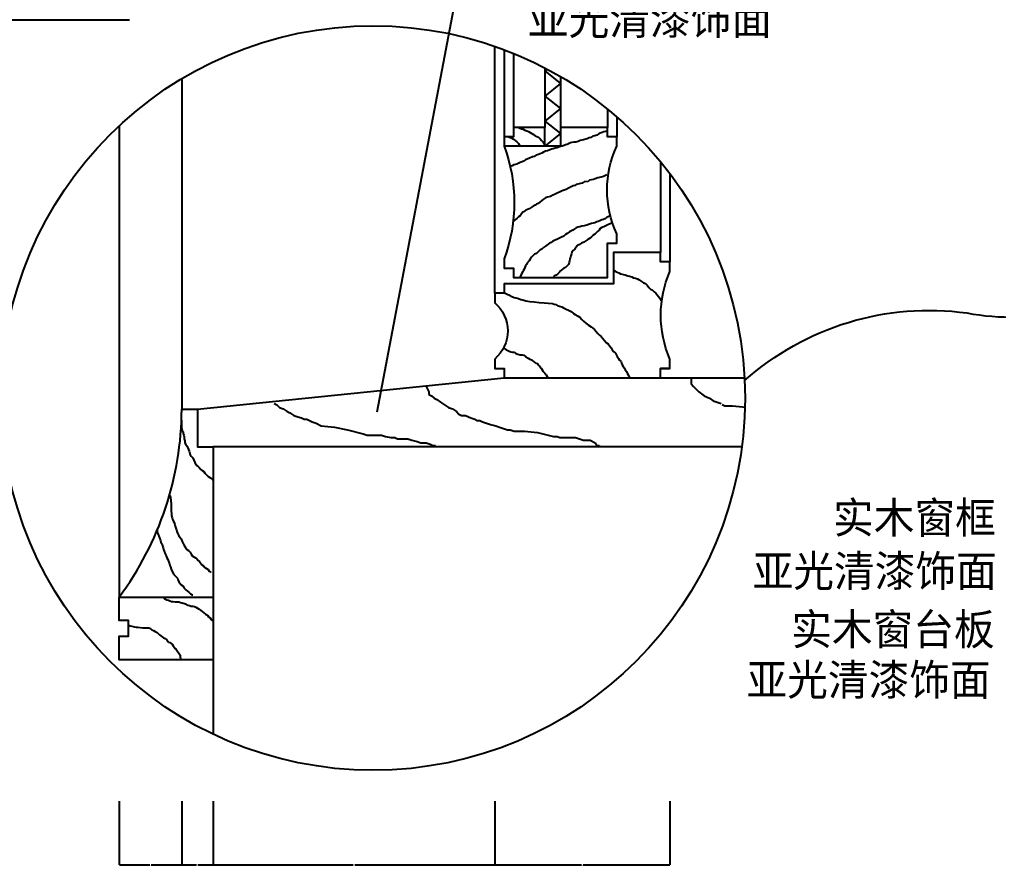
# Model space of a CAD drawing. Header units: metres. Extents: x 4 to 3597, y 195 to 4697.
# Drawn here: x 1349 to 2600, y 195 to 1276 of the extents above; entities that cross this region are included whole.
import ezdxf

# ---------------------------------------------------------------- set-up
doc = ezdxf.new("R2010")
doc.units = ezdxf.units.M
for name, color, linetype in [('2', 2, 'Continuous'), ('3', 3, 'Continuous'), ('4', 4, 'Continuous'), ('7', 7, 'Continuous'), ('BH', 3, 'Continuous'), ('DIM', 3, 'Continuous'), ('TEXT', 3, 'Continuous')]:
    doc.layers.add(name, color=color, linetype=linetype)
doc.dimstyles.get("Standard").update_dxf_attribs({"dimtxt": 2.5, "dimasz": 2.5, "dimexe": 1.25, "dimexo": 0.625, "dimtad": 1, "dimcen": 2.5, "dimazin": 3, "dimtfac": 1, "dimtmove": 0, "dimatfit": 3})

# ---------------------------------------------------------------- blocks, each defined once
blk = doc.blocks.new('*D37')
for p, q in [((1955.89, 277.52), (1955.89, 195.94)), ((2179.89, 277.52), (2179.89, 195.94)), ((1956.14, 195.94), (2066.89, 195.94)), ((2068.89, 195.94), (2179.64, 195.94))]:
    blk.add_line(p, q)
at = {"layer": 'Defpoints'}
for p in [(1955.89, 277.52), (2179.89, 277.52), (1955.89, 195.94)]:
    blk.add_point(p, dxfattribs=at)
at = {"layer": 'DIM', "insert": (2067.89, 195.94), "char_height": 1, "attachment_point": 5}
blk.add_mtext('56', dxfattribs=at)
blk = doc.blocks.new('*D44')
for p, q in [((1595.89, 277.52), (1595.89, 195.94)), ((1955.89, 277.52), (1955.89, 195.94)), ((1596.14, 195.94), (1774.89, 195.94)), ((1776.89, 195.94), (1955.64, 195.94))]:
    blk.add_line(p, q)
at = {"layer": 'Defpoints'}
for p in [(1595.89, 277.52), (1955.89, 277.52), (1595.89, 195.94)]:
    blk.add_point(p, dxfattribs=at)
at = {"layer": 'DIM', "insert": (1775.89, 195.94), "char_height": 1, "attachment_point": 5}
blk.add_mtext('80', dxfattribs=at)
blk = doc.blocks.new('*D45')
for p, q in [((1555.89, 277.52), (1555.89, 195.94)), ((1595.89, 277.52), (1595.89, 195.94)), ((1556.14, 195.94), (1574.89, 195.94)), ((1576.89, 195.94), (1595.64, 195.94))]:
    blk.add_line(p, q)
at = {"layer": 'Defpoints'}
for p in [(1555.89, 277.52), (1595.89, 277.52), (1555.89, 195.94)]:
    blk.add_point(p, dxfattribs=at)
at = {"layer": 'DIM', "insert": (1575.89, 195.94), "char_height": 1, "attachment_point": 5}
blk.add_mtext('10', dxfattribs=at)
blk = doc.blocks.new('*D46')
for p, q in [((1475.89, 277.52), (1475.89, 195.94)), ((1555.89, 277.52), (1555.89, 195.94)), ((1476.14, 195.94), (1514.89, 195.94)), ((1516.89, 195.94), (1555.64, 195.94))]:
    blk.add_line(p, q)
at = {"layer": 'Defpoints'}
for p in [(1475.89, 277.52), (1555.89, 277.52), (1475.89, 195.94)]:
    blk.add_point(p, dxfattribs=at)
at = {"layer": 'DIM', "insert": (1515.89, 195.94), "char_height": 1, "attachment_point": 5}
blk.add_mtext('20', dxfattribs=at)

msp = doc.modelspace()

# ---------------------------------------------------------------- hatches: boundary and pattern name
at = {"layer": 'BH'}
h = msp.add_hatch(dxfattribs=at)
h.set_pattern_fill('AR-CONC', scale=20)
h.paths.add_polyline_path([(2271.71, 730.04), (1595.89, 730.04), (1595.89, 362.97, 0.51)])
h = msp.add_hatch(dxfattribs=at)
h.set_pattern_fill('ANSI31', scale=1000)
h.paths.add_polyline_path([(1595.89, 730.04), (1595.89, 362.97, 0.51), (2271.71, 730.04)])

# ---------------------------------------------------------------- linework, layer by layer
at = {"layer": '2'}
msp.add_lwpolyline([(2271.71, 730.04), (1595.89, 730.04), (1595.89, 362.97)], dxfattribs=at)
at = {"layer": '3'}
for p, q in [((1979.89, 1232.57), (1979.89, 1138.04)), ((2099.89, 1161.54), (2099.89, 1138.04)), ((2167.89, 1093.92), (2167.89, 978.04))]:
    msp.add_line(p, q, dxfattribs=at)
at = {"layer": '4'}
for p, q in [((1955.89, 926.04), (1955.89, 1241.62)), ((1555.89, 1200.17), (1555.89, 778.04)), ((1475.89, 1139.94), (1475.89, 538.04)), ((2179.89, 1078.67), (2179.89, 966.04)), ((1475.89, 538.04), (1595.89, 538.04))]:
    msp.add_line(p, q, dxfattribs=at)
for points in [[(2019.89, 1114.04), (2019.89, 1138.04), (1979.89, 1138.04), (1979.89, 1126.04), (1967.89, 1126.04), (1967.89, 1114.04, -0.18), (1967.89, 970.04), (1967.89, 958.04), (1979.89, 958.04), (1979.89, 958.04), (1979.89, 946.04), (2099.89, 946.04), (2099.89, 990.04), (2111.89, 990.04), (2111.89, 1002.04, -0.22), (2111.89, 1114.04), (2111.89, 1126.04), (2099.89, 1126.04), (2099.89, 1138.04), (2039.89, 1138.04), (2039.89, 1114.04), (1967.89, 1114.04)], [(2179.89, 830.04), (2167.89, 830.04), (2179.89, 830.04), (2179.89, 842.04, -0.21), (2179.89, 954.04), (2179.89, 966.04), (2167.89, 966.04), (2167.89, 978.04), (2107.89, 978.04), (2107.89, 938.04), (1967.89, 938.04), (1967.89, 926.04), (1955.89, 926.04), (1955.89, 914.04, -0.46), (1955.89, 842.04), (1955.89, 830.04), (1967.89, 830.04), (1967.89, 830.04), (1967.89, 818.04), (2167.89, 818.04), (2167.89, 830.04)], [(1595.89, 458.04), (1475.89, 458.04), (1475.89, 488.04), (1487.89, 488.04), (1487.89, 508.04), (1475.89, 508.04), (1475.89, 538.04, 0.16), (1555.89, 778.04), (1575.89, 778.04), (1575.89, 730.04), (1595.89, 730.04)]]:
    msp.add_lwpolyline(points, format="xyb", dxfattribs=at)
msp.add_lwpolyline([(1575.89, 778.04), (1967.89, 818.04), (2275.11, 818.04)], dxfattribs=at)
at = {"layer": '7'}
for p, q in [((1967.89, 1237.28), (1967.89, 1126.04)), ((2019.89, 1214.05), (2019.89, 1138.04)), ((2039.89, 1203.02), (2039.89, 1138.04)), ((2111.89, 1151.48), (2111.89, 1126.04))]:
    msp.add_line(p, q, dxfattribs=at)
at = {"layer": 'BH'}
for p, q in [((1973.66, 1126.02), (1975.75, 1124.91)), ((1985.95, 1138.05), (1988.16, 1137.07)), ((1988.16, 1137.07), (1990.25, 1136.21)), ((1990.25, 1136.21), (1992.34, 1135.6)), ((1992.34, 1135.6), (1994.55, 1134.49)), ((1994.55, 1134.49), (1996.89, 1133.38)), ((1996.89, 1133.38), (1998.98, 1132.52)), ((1998.98, 1132.52), (2001.19, 1131.42)), ((2001.19, 1131.42), (2003.28, 1130.31)), ((2003.28, 1130.31), (2005.49, 1129.09)), ((2005.49, 1129.09), (2007.58, 1127.37)), ((2007.58, 1127.37), (2009.67, 1126.26)), ((2009.67, 1126.26), (2011.88, 1125.28)), ((2081.21, 1126.57), (2078.69, 1125.06)), ((2083.72, 1127.07), (2081.21, 1126.57)), ((2086.23, 1128.07), (2083.72, 1127.07)), ((2088.74, 1129.58), (2086.23, 1128.07)), ((2090.75, 1130.58), (2088.74, 1129.58)), ((2093.26, 1131.59), (2090.75, 1130.58)), ((2095.27, 1132.09), (2093.26, 1131.59)), ((2097.27, 1132.59), (2095.27, 1132.09)), ((2099.28, 1133.09), (2097.27, 1132.59)), ((1975.75, 1124.91), (1977.96, 1124.17)), ((1977.96, 1124.17), (1980.05, 1122.82)), ((1980.05, 1122.82), (1982.14, 1121.1)), ((1982.14, 1121.1), (1984.35, 1119.51)), ((1984.35, 1119.51), (1986.07, 1117.3)), ((1986.07, 1117.3), (1987.42, 1115.21)), ((1987.42, 1115.21), (1988.16, 1114.35)), ((2011.88, 1125.28), (2013.97, 1123.31)), ((2013.97, 1123.31), (2015.69, 1121.1)), ((2015.69, 1121.1), (2017.66, 1119.01)), ((2017.66, 1119.01), (2019.25, 1116.93)), ((2019.25, 1116.93), (2019.87, 1116.07)), ((2040.03, 1113.52), (2037.52, 1112.52)), ((2042.04, 1114.02), (2040.03, 1113.52)), ((2044.55, 1115.03), (2042.04, 1114.02)), ((2046.56, 1115.53), (2044.55, 1115.03)), ((2048.56, 1116.03), (2046.56, 1115.53)), ((2052.58, 1118.04), (2048.56, 1116.03)), ((2054.59, 1118.54), (2052.58, 1118.04)), ((2057.1, 1119.04), (2054.59, 1118.54)), ((2059.61, 1119.04), (2057.1, 1119.04)), ((2062.62, 1120.04), (2059.61, 1119.04)), ((2065.14, 1121.05), (2062.62, 1120.04)), ((2067.14, 1121.55), (2065.14, 1121.05)), ((2069.15, 1122.05), (2067.14, 1121.55)), ((2072.17, 1123.06), (2069.15, 1122.05)), ((2074.17, 1123.56), (2072.17, 1123.06)), ((2076.69, 1124.56), (2074.17, 1123.56)), ((2078.69, 1125.06), (2076.69, 1124.56)), ((2006.38, 1100.97), (2004.37, 1100.47)), ((2008.89, 1102.48), (2006.38, 1100.97)), ((2011.91, 1103.48), (2008.89, 1102.48)), ((2013.91, 1103.99), (2011.91, 1103.48)), ((2015.92, 1104.99), (2013.91, 1103.99)), ((2018.43, 1106.5), (2015.92, 1104.99)), ((2020.94, 1107.5), (2018.43, 1106.5)), ((2023.46, 1108), (2020.94, 1107.5)), ((2025.46, 1109), (2023.46, 1108)), ((2028.48, 1110.01), (2025.46, 1109)), ((2030.49, 1110.51), (2028.48, 1110.01)), ((2033, 1111.51), (2030.49, 1110.51)), ((2035.51, 1112.02), (2033, 1111.51)), ((2037.52, 1112.52), (2035.51, 1112.02)), ((1978.26, 1088.93), (1976.25, 1087.93)), ((1980.27, 1089.93), (1978.26, 1088.93)), ((1982.28, 1090.44), (1980.27, 1089.93)), ((1984.29, 1090.94), (1982.28, 1090.44)), ((1988.3, 1092.95), (1984.29, 1090.94)), ((1990.81, 1093.95), (1988.3, 1092.95)), ((1992.82, 1094.95), (1990.81, 1093.95)), ((1995.33, 1096.46), (1992.82, 1094.95)), ((2000.36, 1098.47), (1995.33, 1096.46)), ((2004.37, 1100.47), (2000.36, 1098.47)), ((2097.27, 1076.38), (2094.76, 1075.38)), ((2099.28, 1077.39), (2097.27, 1076.38)), ((2058.11, 1063.84), (2056.1, 1063.34)), ((2060.11, 1064.84), (2058.11, 1063.84)), ((2062.12, 1065.34), (2060.11, 1064.84)), ((2065.64, 1066.35), (2062.12, 1065.34)), ((2067.65, 1066.85), (2065.64, 1066.35)), ((2070.16, 1068.36), (2067.65, 1066.85)), ((2075.18, 1068.86), (2070.16, 1068.36)), ((2077.19, 1070.36), (2075.18, 1068.86)), ((2082.21, 1071.37), (2077.19, 1070.36)), ((2084.22, 1072.37), (2082.21, 1071.37)), ((2087.73, 1073.37), (2084.22, 1072.37)), ((2089.74, 1073.88), (2087.73, 1073.37)), ((2091.75, 1074.38), (2089.74, 1073.88)), ((2094.76, 1075.38), (2091.75, 1074.38)), ((2029.98, 1051.29), (2026.97, 1049.79)), ((2032.49, 1052.3), (2029.98, 1051.29)), ((2036.51, 1054.3), (2032.49, 1052.3)), ((2038.52, 1055.31), (2036.51, 1054.3)), ((2042.04, 1056.81), (2038.52, 1055.31)), ((2047.06, 1058.82), (2042.04, 1056.81)), ((2050.07, 1060.33), (2047.06, 1058.82)), ((2053.59, 1061.83), (2050.07, 1060.33)), ((2056.1, 1063.34), (2053.59, 1061.83)), ((2007.39, 1038.75), (2004.88, 1037.24)), ((2009.39, 1039.75), (2007.39, 1038.75)), ((2011.4, 1040.75), (2009.39, 1039.75)), ((2013.91, 1042.76), (2011.4, 1040.75)), ((2015.92, 1044.77), (2013.91, 1042.76)), ((2018.43, 1046.27), (2015.92, 1044.77)), ((2020.94, 1047.78), (2018.43, 1046.27)), ((2023.46, 1048.78), (2020.94, 1047.78)), ((2026.97, 1049.79), (2023.46, 1048.78)), ((1990.31, 1027.71), (1988.3, 1025.2)), ((1991.82, 1029.71), (1990.31, 1027.71)), ((1993.83, 1030.72), (1991.82, 1029.71)), ((1995.84, 1032.22), (1993.83, 1030.72)), ((1997.84, 1033.23), (1995.84, 1032.22)), ((1999.85, 1033.73), (1997.84, 1033.23)), ((2002.36, 1035.74), (1999.85, 1033.73)), ((2004.88, 1037.24), (2002.36, 1035.74)), ((1980.27, 1018.67), (1978.76, 1017.17)), ((1982.28, 1020.18), (1980.27, 1018.67)), ((1984.29, 1021.68), (1982.28, 1020.18)), ((1986.29, 1023.69), (1984.29, 1021.68)), ((1988.3, 1025.2), (1986.29, 1023.69)), ((2077.19, 1014.16), (2073.67, 1013.15)), ((2079.7, 1015.16), (2077.19, 1014.16)), ((2081.71, 1015.66), (2079.7, 1015.16)), ((2083.72, 1016.16), (2081.71, 1015.66)), ((2086.23, 1017.17), (2083.72, 1016.16)), ((2088.24, 1017.67), (2086.23, 1017.17)), ((2090.24, 1018.67), (2088.24, 1017.67)), ((2092.76, 1019.68), (2090.24, 1018.67)), ((2094.76, 1020.18), (2092.76, 1019.68)), ((2096.77, 1021.18), (2094.76, 1020.18)), ((2098.78, 1022.69), (2096.77, 1021.18)), ((2100.29, 1013.66), (2097.78, 1012.15)), ((2100.79, 1023.69), (2098.78, 1022.69)), ((2103.3, 1014.66), (2100.29, 1013.66)), ((2103.3, 1025.2), (2100.79, 1023.69)), ((2105.81, 1016.16), (2103.3, 1014.66)), ((2046.56, 1001.11), (2044.04, 999.1)), ((2048.56, 1002.62), (2046.56, 1001.11)), ((2051.58, 1004.62), (2048.56, 1002.62)), ((2055.59, 1006.63), (2051.58, 1004.62)), ((2057.6, 1008.14), (2055.59, 1006.63)), ((2060.11, 1009.64), (2057.6, 1008.14)), ((2062.12, 1010.64), (2060.11, 1009.64)), ((2064.63, 1011.15), (2062.12, 1010.64)), ((2067.14, 1011.65), (2064.63, 1011.15)), ((2070.16, 1012.15), (2067.14, 1011.65)), ((2073.67, 1013.15), (2070.16, 1012.15)), ((2083.72, 1001.61), (2081.71, 1000.11)), ((2085.72, 1003.12), (2083.72, 1001.61)), ((2087.23, 1005.12), (2085.72, 1003.12)), ((2089.24, 1006.63), (2087.23, 1005.12)), ((2090.75, 1008.64), (2089.24, 1006.63)), ((2092.76, 1010.14), (2090.75, 1008.64)), ((2095.27, 1011.15), (2092.76, 1010.14)), ((2097.78, 1012.15), (2095.27, 1011.15)), ((2025.97, 990.07), (2020.94, 986.05)), ((2027.98, 991.07), (2025.97, 990.07)), ((2029.98, 992.58), (2027.98, 991.07)), ((2033, 994.08), (2029.98, 992.58)), ((2036.01, 995.09), (2033, 994.08)), ((2038.52, 996.59), (2036.01, 995.09)), ((2041.03, 997.6), (2038.52, 996.59)), ((2044.04, 999.1), (2041.03, 997.6)), ((2064.13, 988.56), (2061.62, 987.06)), ((2066.64, 990.07), (2064.13, 988.56)), ((2069.66, 991.57), (2066.64, 990.07)), ((2072.17, 993.08), (2069.66, 991.57)), ((2074.68, 994.59), (2072.17, 993.08)), ((2077.19, 996.09), (2074.68, 994.59)), ((2079.7, 998.1), (2077.19, 996.09)), ((2081.71, 1000.11), (2079.7, 998.1)), ((2006.88, 976.02), (2002.87, 972)), ((2009.39, 977.02), (2006.88, 976.02)), ((2011.4, 979.03), (2009.39, 977.02)), ((2013.41, 981.04), (2011.4, 979.03)), ((2015.92, 982.54), (2013.41, 981.04)), ((2018.43, 984.55), (2015.92, 982.54)), ((2020.94, 986.05), (2018.43, 984.55)), ((2054.09, 976.52), (2053.08, 974.01)), ((2054.59, 978.53), (2054.09, 976.52)), ((2056.1, 980.53), (2054.59, 978.53)), ((2058.11, 982.54), (2056.1, 980.53)), ((2060.11, 985.05), (2058.11, 982.54)), ((2061.62, 987.06), (2060.11, 985.05)), ((1997.84, 965.48), (1996.34, 962.97)), ((1999.85, 967.49), (1997.84, 965.48)), ((2001.36, 969.49), (1999.85, 967.49)), ((2002.87, 972), (2001.36, 969.49)), ((2051.08, 965.48), (2050.07, 962.97)), ((2051.58, 967.49), (2051.08, 965.48)), ((2052.08, 970), (2051.58, 967.49)), ((2052.58, 972), (2052.08, 970)), ((2053.08, 974.01), (2052.58, 972)), ((1990.31, 950.93), (1988.3, 946.91)), ((1991.32, 952.93), (1990.31, 950.93)), ((1992.32, 954.94), (1991.32, 952.93)), ((1993.33, 956.95), (1992.32, 954.94)), ((1995.33, 960.96), (1993.33, 956.95)), ((1996.34, 962.97), (1995.33, 960.96)), ((2036.51, 950.93), (2034.5, 949.42)), ((2038.52, 952.93), (2036.51, 950.93)), ((2040.03, 954.94), (2038.52, 952.93)), ((2042.04, 956.45), (2040.03, 954.94)), ((2044.04, 957.95), (2042.04, 956.45)), ((2046.56, 958.96), (2044.04, 957.95)), ((2048.56, 960.96), (2046.56, 958.96)), ((2050.07, 962.97), (2048.56, 960.96)), ((2107.76, 955.89), (2109.88, 954.3)), ((2109.88, 954.3), (2112.54, 953.24)), ((2112.54, 953.24), (2114.66, 952.18)), ((2114.66, 952.18), (2116.79, 951.11)), ((2116.79, 951.11), (2120.51, 950.05)), ((1988.3, 946.91), (1988.3, 946.41)), ((2032.49, 948.42), (2031.49, 946.91)), ((2034.5, 949.42), (2032.49, 948.42)), ((2120.51, 950.05), (2122.63, 949.52)), ((2122.63, 949.52), (2125.82, 948.46)), ((2125.82, 948.46), (2127.95, 947.93)), ((2127.95, 947.93), (2131.14, 946.87)), ((2131.14, 946.87), (2133.26, 945.8)), ((2133.26, 945.8), (2135.92, 945.27)), ((2135.92, 945.27), (2138.57, 944.74)), ((2138.57, 944.74), (2140.7, 943.15)), ((2140.7, 943.15), (2143.36, 941.03)), ((2143.36, 941.03), (2146.01, 939.43)), ((2146.01, 939.43), (2148.67, 938.37)), ((2148.67, 938.37), (2150.8, 936.25)), ((1968.54, 926.69), (1971.73, 925.1)), ((2150.8, 936.25), (2152.92, 933.59)), ((2152.92, 933.59), (2155.05, 931.47)), ((2155.05, 931.47), (2157.17, 930.41)), ((2157.17, 930.41), (2159.83, 927.75)), ((2159.83, 927.75), (2161.95, 926.16)), ((2161.95, 926.16), (2165.14, 921.91)), ((1971.73, 925.1), (1974.92, 923.5)), ((1974.92, 923.5), (1977.58, 921.91)), ((1977.58, 921.91), (1980.76, 920.85)), ((1980.76, 920.85), (1983.42, 920.32)), ((1983.42, 920.32), (1986.08, 919.26)), ((1986.08, 919.26), (1989.27, 918.19)), ((1989.27, 918.19), (1991.92, 917.66)), ((1991.92, 917.66), (1995.64, 916.6)), ((1995.64, 916.6), (2000.96, 915.54)), ((2000.96, 915.54), (2006.27, 915.01)), ((2006.27, 915.01), (2012.64, 914.48)), ((2012.64, 914.48), (2019.02, 913.95)), ((2019.02, 913.95), (2024.33, 913.41)), ((2024.33, 913.41), (2029.65, 912.88)), ((2165.14, 921.91), (2166.74, 919.79)), ((2166.74, 919.79), (2168.33, 917.66)), ((2168.33, 917.66), (2168.33, 916.6)), ((2029.65, 912.88), (2031.77, 912.35)), ((2031.77, 912.35), (2033.9, 911.82)), ((2033.9, 911.82), (2036.56, 910.23)), ((2036.56, 910.23), (2038.68, 909.7)), ((2038.68, 909.7), (2041.87, 908.64)), ((2041.87, 908.64), (2043.99, 907.57)), ((2043.99, 907.57), (2047.18, 905.98)), ((2047.18, 905.98), (2050.37, 904.39)), ((2050.37, 904.39), (2053.56, 902.79)), ((2053.56, 902.79), (2056.75, 900.14)), ((2056.75, 900.14), (2058.87, 899.08)), ((2058.87, 899.08), (2062.59, 896.95)), ((2062.59, 896.95), (2064.72, 895.36)), ((2064.72, 895.36), (2067.37, 892.71)), ((2067.37, 892.71), (2069.5, 890.58)), ((2069.5, 890.58), (2072.16, 887.93)), ((2072.16, 887.93), (2075.88, 885.27)), ((2075.88, 885.27), (2079.06, 883.15)), ((2079.06, 883.15), (2081.19, 881.55)), ((2081.19, 881.55), (2083.31, 879.96)), ((2083.31, 879.96), (2087.56, 874.65)), ((2087.56, 874.65), (2089.69, 872.53)), ((2089.69, 872.53), (2091.82, 870.93)), ((2091.82, 870.93), (2093.94, 868.28)), ((2093.94, 868.28), (2096.07, 865.63)), ((2096.07, 865.63), (2098.72, 862.97)), ((1967.48, 856.07), (1970.14, 854.47)), ((1970.14, 854.47), (1973.32, 852.35)), ((1973.32, 852.35), (1976.51, 851.29)), ((1976.51, 851.29), (1978.64, 850.76)), ((1978.64, 850.76), (1980.76, 850.76)), ((1980.76, 850.76), (1982.89, 849.16)), ((2098.72, 862.97), (2100.85, 861.38)), ((2100.85, 861.38), (2102.97, 858.72)), ((2102.97, 858.72), (2104.57, 856.6)), ((2104.57, 856.6), (2106.16, 853.94)), ((2106.16, 853.94), (2107.76, 851.82)), ((2107.76, 851.82), (2110.41, 849.7)), ((1982.89, 849.16), (1985.55, 848.1)), ((1985.55, 848.1), (1988.2, 847.57)), ((1988.2, 847.57), (1990.86, 847.57)), ((1990.86, 847.57), (1992.98, 847.04)), ((1992.98, 847.04), (1995.64, 844.92)), ((1995.64, 844.92), (1998.83, 843.32)), ((1998.83, 843.32), (2000.96, 841.73)), ((2000.96, 841.73), (2003.08, 841.2)), ((2003.08, 841.2), (2005.74, 838.54)), ((2005.74, 838.54), (2008.39, 836.95)), ((2110.41, 849.7), (2112.54, 845.45)), ((2112.54, 845.45), (2114.13, 842.79)), ((2114.13, 842.79), (2115.2, 840.67)), ((2115.2, 840.67), (2117.32, 839.08)), ((2117.32, 839.08), (2117.85, 836.95)), ((2008.39, 836.95), (2010.52, 836.42)), ((2010.52, 836.42), (2011.58, 834.3)), ((2011.58, 834.3), (2013.71, 832.7)), ((2013.71, 832.7), (2015.3, 830.58)), ((2015.3, 830.58), (2016.36, 828.46)), ((2016.36, 828.46), (2017.96, 826.33)), ((2017.96, 826.33), (2020.08, 824.21)), ((2117.85, 836.95), (2118.91, 834.83)), ((2118.91, 834.83), (2119.98, 832.7)), ((2119.98, 832.7), (2121.57, 830.58)), ((2121.57, 830.58), (2122.63, 828.46)), ((2122.63, 828.46), (2124.23, 826.33)), ((2124.23, 826.33), (2125.29, 824.21)), ((2020.08, 824.21), (2021.68, 822.08)), ((2021.68, 822.08), (2022.74, 819.96)), ((2022.74, 819.96), (2023.27, 818.37)), ((2125.29, 824.21), (2126.35, 822.08)), ((2126.35, 822.08), (2127.42, 819.96)), ((2127.42, 819.96), (2128.48, 818.9)), ((2206.76, 817.03), (2206.76, 810.33)), ((1868.31, 806.98), (1869.98, 803.63)), ((1869.98, 803.63), (1871.66, 800.28)), ((2206.76, 810.33), (2210.11, 806.98)), ((2210.11, 806.98), (2213.46, 803.63)), ((2213.46, 803.63), (2216.81, 800.28)), ((1871.66, 800.28), (1871.66, 796.93)), ((1871.66, 796.93), (1875.01, 795.26)), ((1875.01, 795.26), (1878.36, 791.91)), ((1878.36, 791.91), (1881.71, 790.24)), ((1881.71, 790.24), (1886.74, 786.89)), ((2216.81, 800.28), (2223.51, 795.26)), ((2223.51, 795.26), (2230.22, 791.91)), ((2230.22, 791.91), (2235.24, 788.56)), ((2235.24, 788.56), (2240.27, 786.89)), ((1673.95, 785.21), (1677.3, 783.54)), ((1677.3, 783.54), (1680.65, 780.19)), ((1680.65, 780.19), (1685.68, 778.52)), ((1685.68, 778.52), (1690.7, 775.17)), ((1886.74, 786.89), (1891.76, 783.54)), ((1891.76, 783.54), (1896.79, 780.19)), ((1896.79, 780.19), (1901.82, 778.52)), ((1901.82, 778.52), (1906.84, 775.17)), ((2240.27, 786.89), (2245.29, 785.21)), ((2246.48, 784.12), (2249.83, 782.45)), ((2249.83, 782.45), (2259.89, 782.45)), ((2259.89, 782.45), (2276.64, 780.78)), ((2276.64, 780.78), (2276.88, 780.74)), ((1555.74, 763.81), (1555.74, 753.67)), ((1690.7, 775.17), (1694.05, 773.49)), ((1694.05, 773.49), (1699.08, 770.14)), ((1699.08, 770.14), (1704.11, 768.47)), ((1704.11, 768.47), (1709.13, 766.79)), ((1709.13, 766.79), (1712.48, 765.12)), ((1712.48, 765.12), (1715.83, 765.12)), ((1715.83, 765.12), (1722.54, 761.77)), ((1906.84, 775.17), (1910.19, 771.82)), ((1910.19, 771.82), (1913.54, 770.14)), ((1913.54, 770.14), (1918.57, 770.14)), ((1918.57, 770.14), (1925.27, 766.79)), ((1925.27, 766.79), (1930.3, 765.12)), ((1930.3, 765.12), (1933.65, 763.45)), ((1933.65, 763.45), (1937, 763.45)), ((1937, 763.45), (1940.35, 761.77)), ((1555.74, 753.67), (1556.41, 750.97)), ((1556.41, 750.97), (1557.77, 748.94)), ((1722.54, 761.77), (1727.56, 760.1)), ((1727.56, 760.1), (1734.27, 756.75)), ((1734.27, 756.75), (1751.02, 755.07)), ((1751.02, 755.07), (1767.78, 751.73)), ((1767.78, 751.73), (1787.88, 746.7)), ((1940.35, 761.77), (1945.38, 760.1)), ((1945.38, 760.1), (1950.41, 758.42)), ((1950.41, 758.42), (1957.11, 756.75)), ((1957.11, 756.75), (1962.13, 755.07)), ((1962.13, 755.07), (1967.16, 753.4)), ((1967.16, 753.4), (1972.19, 751.73)), ((1972.19, 751.73), (1975.54, 751.73)), ((1975.54, 751.73), (1980.56, 750.05)), ((1557.77, 748.94), (1557.77, 746.91)), ((1557.77, 746.91), (1558.44, 744.88)), ((1558.44, 744.88), (1559.12, 742.85)), ((1559.12, 742.85), (1559.12, 740.15)), ((1559.12, 740.15), (1559.8, 737.44)), ((1787.88, 746.7), (1792.91, 745.03)), ((1792.91, 745.03), (1811.34, 745.03)), ((1811.34, 745.03), (1816.37, 743.35)), ((1816.37, 743.35), (1823.07, 741.68)), ((1823.07, 741.68), (1828.09, 741.68)), ((1828.09, 741.68), (1831.44, 740)), ((1831.44, 740), (1844.85, 740)), ((1844.85, 740), (1849.88, 738.33)), ((1849.88, 738.33), (1856.58, 736.66)), ((1980.56, 750.05), (1993.97, 750.05)), ((1993.97, 750.05), (2010.72, 748.38)), ((2010.72, 748.38), (2030.83, 743.35)), ((2030.83, 743.35), (2035.86, 743.35)), ((2035.86, 743.35), (2039.21, 741.68)), ((2039.21, 741.68), (2059.31, 741.68)), ((2059.31, 741.68), (2064.34, 740)), ((2064.34, 740), (2069.37, 738.33)), ((2069.37, 738.33), (2077.74, 738.33)), ((2077.74, 738.33), (2084.45, 734.98)), ((1559.8, 737.44), (1559.8, 735.42)), ((1559.8, 735.42), (1560.47, 733.39)), ((1560.47, 733.39), (1562.5, 731.36)), ((1562.5, 731.36), (1563.18, 729.33)), ((1563.18, 729.33), (1564.53, 726.63)), ((1564.53, 726.63), (1565.21, 724.6)), ((1856.58, 736.66), (1861.6, 734.98)), ((1861.6, 734.98), (1868.31, 734.98)), ((1868.31, 734.98), (1873.33, 733.31)), ((1873.33, 733.31), (1876.68, 731.63)), ((1876.68, 731.63), (1880.03, 731.63)), ((2084.45, 734.98), (2086.12, 731.63)), ((2086.12, 731.63), (2089.47, 731.63)), ((2089.47, 731.63), (2089.47, 729.96)), ((1565.21, 724.6), (1565.89, 722.57)), ((1565.89, 722.57), (1566.56, 719.87)), ((1566.56, 719.87), (1567.92, 717.84)), ((1567.92, 717.84), (1569.95, 715.81)), ((1569.95, 715.81), (1571.3, 713.1)), ((1571.3, 713.1), (1572.65, 709.72)), ((1572.65, 709.72), (1574.01, 707.02)), ((1574.01, 707.02), (1576.03, 705.67)), ((1576.03, 705.67), (1578.06, 703.64)), ((1578.06, 703.64), (1580.09, 700.93)), ((1580.09, 700.93), (1582.12, 699.58)), ((1582.12, 699.58), (1584.15, 698.23)), ((1584.15, 698.23), (1585.51, 696.2)), ((1585.51, 696.2), (1587.54, 694.17)), ((1587.54, 694.17), (1589.57, 692.14)), ((1589.57, 692.14), (1591.6, 690.79)), ((1591.6, 690.79), (1593.63, 690.12)), ((1593.63, 690.12), (1594.98, 688.09)), ((1594.98, 688.09), (1595.66, 687.41)), ((1540.85, 667.8), (1541.53, 665.1)), ((1541.53, 665.1), (1542.21, 656.99)), ((1542.21, 656.99), (1542.21, 650.23)), ((1542.21, 650.23), (1542.88, 642.11)), ((1542.88, 642.11), (1543.56, 639.41)), ((1543.56, 639.41), (1544.24, 637.38)), ((1544.24, 637.38), (1544.91, 635.35)), ((1544.91, 635.35), (1546.27, 633.32)), ((1546.27, 633.32), (1546.94, 630.62)), ((1546.94, 630.62), (1547.62, 628.59)), ((1547.62, 628.59), (1548.3, 625.89)), ((1548.3, 625.89), (1548.97, 623.86)), ((1524.62, 623.86), (1524.62, 621.15)), ((1524.62, 621.15), (1525.29, 619.13)), ((1525.29, 619.13), (1526.65, 615.74)), ((1526.65, 615.74), (1527.32, 613.72)), ((1527.32, 613.72), (1528.68, 610.34)), ((1548.97, 623.86), (1549.65, 621.83)), ((1549.65, 621.83), (1550.33, 619.8)), ((1550.33, 619.8), (1552.36, 616.42)), ((1552.36, 616.42), (1555.06, 612.36)), ((1528.68, 610.34), (1529.35, 608.31)), ((1529.35, 608.31), (1530.71, 605.6)), ((1530.71, 605.6), (1531.38, 603.57)), ((1531.38, 603.57), (1532.06, 600.87)), ((1532.06, 600.87), (1532.73, 598.84)), ((1555.06, 612.36), (1556.41, 608.98)), ((1556.41, 608.98), (1558.44, 604.93)), ((1558.44, 604.93), (1560.47, 601.55)), ((1560.47, 601.55), (1562.5, 598.84)), ((1532.73, 598.84), (1533.41, 596.81)), ((1533.41, 596.81), (1534.76, 593.43)), ((1534.76, 593.43), (1536.12, 590.73)), ((1536.12, 590.73), (1536.79, 588.02)), ((1536.79, 588.02), (1538.15, 586)), ((1562.5, 598.84), (1564.53, 597.49)), ((1564.53, 597.49), (1566.56, 595.46)), ((1566.56, 595.46), (1567.92, 592.76)), ((1567.92, 592.76), (1569.27, 590.73)), ((1569.27, 590.73), (1571.3, 589.38)), ((1571.3, 589.38), (1573.33, 588.02)), ((1573.33, 588.02), (1575.36, 586.67)), ((1538.15, 586), (1539.5, 582.62)), ((1539.5, 582.62), (1540.18, 580.59)), ((1540.18, 580.59), (1540.85, 578.56)), ((1540.85, 578.56), (1541.53, 576.53)), ((1541.53, 576.53), (1542.88, 572.47)), ((1575.36, 586.67), (1576.71, 584.64)), ((1576.71, 584.64), (1578.74, 583.29)), ((1578.74, 583.29), (1581.45, 579.23)), ((1581.45, 579.23), (1583.48, 577.88)), ((1583.48, 577.88), (1585.51, 575.85)), ((1585.51, 575.85), (1587.54, 574.5)), ((1542.88, 572.47), (1545.59, 567.06)), ((1545.59, 567.06), (1547.62, 565.04)), ((1547.62, 565.04), (1550.33, 562.33)), ((1587.54, 574.5), (1589.57, 573.15)), ((1589.57, 573.15), (1590.92, 571.12)), ((1590.92, 571.12), (1592.95, 570.45)), ((1592.95, 570.45), (1593.63, 570.45)), ((1550.33, 562.33), (1551, 560.3)), ((1551, 560.3), (1552.36, 557.6)), ((1552.36, 557.6), (1555.06, 553.54)), ((1555.06, 553.54), (1557.09, 552.19)), ((1557.09, 552.19), (1559.12, 549.49)), ((1532.73, 537.99), (1534.09, 535.96)), ((1559.12, 549.49), (1561.15, 547.46)), ((1561.15, 547.46), (1563.18, 545.43)), ((1563.18, 545.43), (1565.21, 544.08)), ((1565.21, 544.08), (1567.24, 542.05)), ((1567.24, 542.05), (1569.27, 540.7)), ((1569.27, 540.7), (1569.95, 540.7)), ((1534.09, 535.96), (1536.79, 534.61)), ((1536.79, 534.61), (1538.82, 533.94)), ((1538.82, 533.94), (1540.85, 533.26)), ((1540.85, 533.26), (1542.88, 532.58)), ((1542.88, 532.58), (1544.91, 532.58)), ((1544.91, 532.58), (1547.62, 531.91)), ((1547.62, 531.91), (1552.36, 531.91)), ((1552.36, 531.91), (1554.38, 531.23)), ((1554.38, 531.23), (1556.41, 530.55)), ((1556.41, 530.55), (1560.47, 529.2)), ((1560.47, 529.2), (1563.86, 527.85)), ((1563.86, 527.85), (1565.89, 527.17)), ((1565.89, 527.17), (1567.92, 526.5)), ((1567.92, 526.5), (1569.95, 526.5)), ((1569.95, 526.5), (1571.98, 525.82)), ((1571.98, 525.82), (1574.01, 525.15)), ((1574.01, 525.15), (1576.03, 523.79)), ((1576.03, 523.79), (1578.06, 522.44)), ((1578.06, 522.44), (1580.09, 521.09)), ((1580.09, 521.09), (1582.12, 519.74)), ((1582.12, 519.74), (1584.15, 517.71)), ((1584.15, 517.71), (1586.18, 516.36)), ((1586.18, 516.36), (1588.89, 515)), ((1588.89, 515), (1590.24, 512.98)), ((1590.24, 512.98), (1592.27, 511.62)), ((1488.08, 502.16), (1490.11, 501.48)), ((1490.11, 501.48), (1492.14, 500.81)), ((1492.14, 500.81), (1495.52, 500.13)), ((1592.27, 511.62), (1593.63, 509.6)), ((1593.63, 509.6), (1595.66, 508.24)), ((1495.52, 500.13), (1497.55, 499.45)), ((1497.55, 499.45), (1499.58, 499.45)), ((1499.58, 499.45), (1506.35, 498.78)), ((1506.35, 498.78), (1513.79, 498.78)), ((1513.79, 498.78), (1515.82, 498.1)), ((1515.82, 498.1), (1517.85, 496.07)), ((1517.85, 496.07), (1519.88, 495.4)), ((1519.88, 495.4), (1521.91, 494.04)), ((1521.91, 494.04), (1524.62, 492.69)), ((1524.62, 492.69), (1527.32, 489.99)), ((1527.32, 489.99), (1532.73, 485.93)), ((1532.73, 485.93), (1534.76, 485.26)), ((1534.76, 485.26), (1536.79, 483.23)), ((1536.79, 483.23), (1538.82, 480.52)), ((1538.82, 480.52), (1540.85, 479.85)), ((1540.85, 479.85), (1543.56, 477.82)), ((1543.56, 477.82), (1544.91, 475.79)), ((1544.91, 475.79), (1546.27, 473.09)), ((1546.27, 473.09), (1548.3, 471.73)), ((1548.3, 471.73), (1553.71, 463.62)), ((1553.71, 463.62), (1553.71, 461.59)), ((1553.71, 461.59), (1554.38, 459.56))]:
    msp.add_line(p, q, dxfattribs=at)
msp.add_lwpolyline([(2022.93, 1212.46), (2019.89, 1210.04), (2039.89, 1194.04), (2019.89, 1178.04), (2039.89, 1162.04), (2019.89, 1146.04), (2039.89, 1130.04), (2019.89, 1114.04)], dxfattribs=at)
at = {"layer": 'DIM'}
msp.add_lwpolyline([(2275.29, 814.51, -0.22), (2559.47, 900.9, 0.21), (2800.08, 957.44)], format="xyb", dxfattribs=at)
msp.add_circle((1800.31, 792.29), 475.5, dxfattribs=at)
at = {"layer": 'TEXT'}
msp.add_line((1293.24, 1275.46), (1489.15, 1275.46), dxfattribs=at)

# ---------------------------------------------------------------- texts
for s, p in [('亚光清漆饰面', (1998.38, 1256.4)), ('实木窗框', (2388.3, 619.42)), ('亚光清漆饰面', (2285.54, 551.31)), ('实木窗台板', (2334.83, 476.83)), ('亚光清漆饰面', (2277.76, 412.37))]:
    msp.add_text(s, height=40, dxfattribs=at).set_placement(p)

# ---------------------------------------------------------------- dimensions: what is measured, and where the dimension line sits
at = {"layer": 'DIM'}
for base, p1, p2, text, picture, middle in [((1475.89, 195.94), (1475.89, 277.52), (1555.89, 277.52), '20', '*D46', (1515.89, 195.94)), ((1555.89, 195.94), (1555.89, 277.52), (1595.89, 277.52), '10', '*D45', (1575.89, 195.94)), ((1595.89, 195.94), (1595.89, 277.52), (1955.89, 277.52), '80', '*D44', (1775.89, 195.94)), ((1955.89, 195.94), (1955.89, 277.52), (2179.89, 277.52), '56', '*D37', (2067.89, 195.94))]:
    dim = msp.add_linear_dim(base=base, p1=p1, p2=p2, text=text, dimstyle='Standard', dxfattribs=at)
    dim.commit()
    dim.dimension.update_dxf_attribs({"geometry": picture, "text_midpoint": middle})

# ---------------------------------------------------------------- leaders
msp.add_leader([(1805.85, 774.77), (1914.08, 1344.88), (1999.77, 1344.88)], dimstyle='Standard', dxfattribs=at)

doc.saveas('drawing.dxf')
